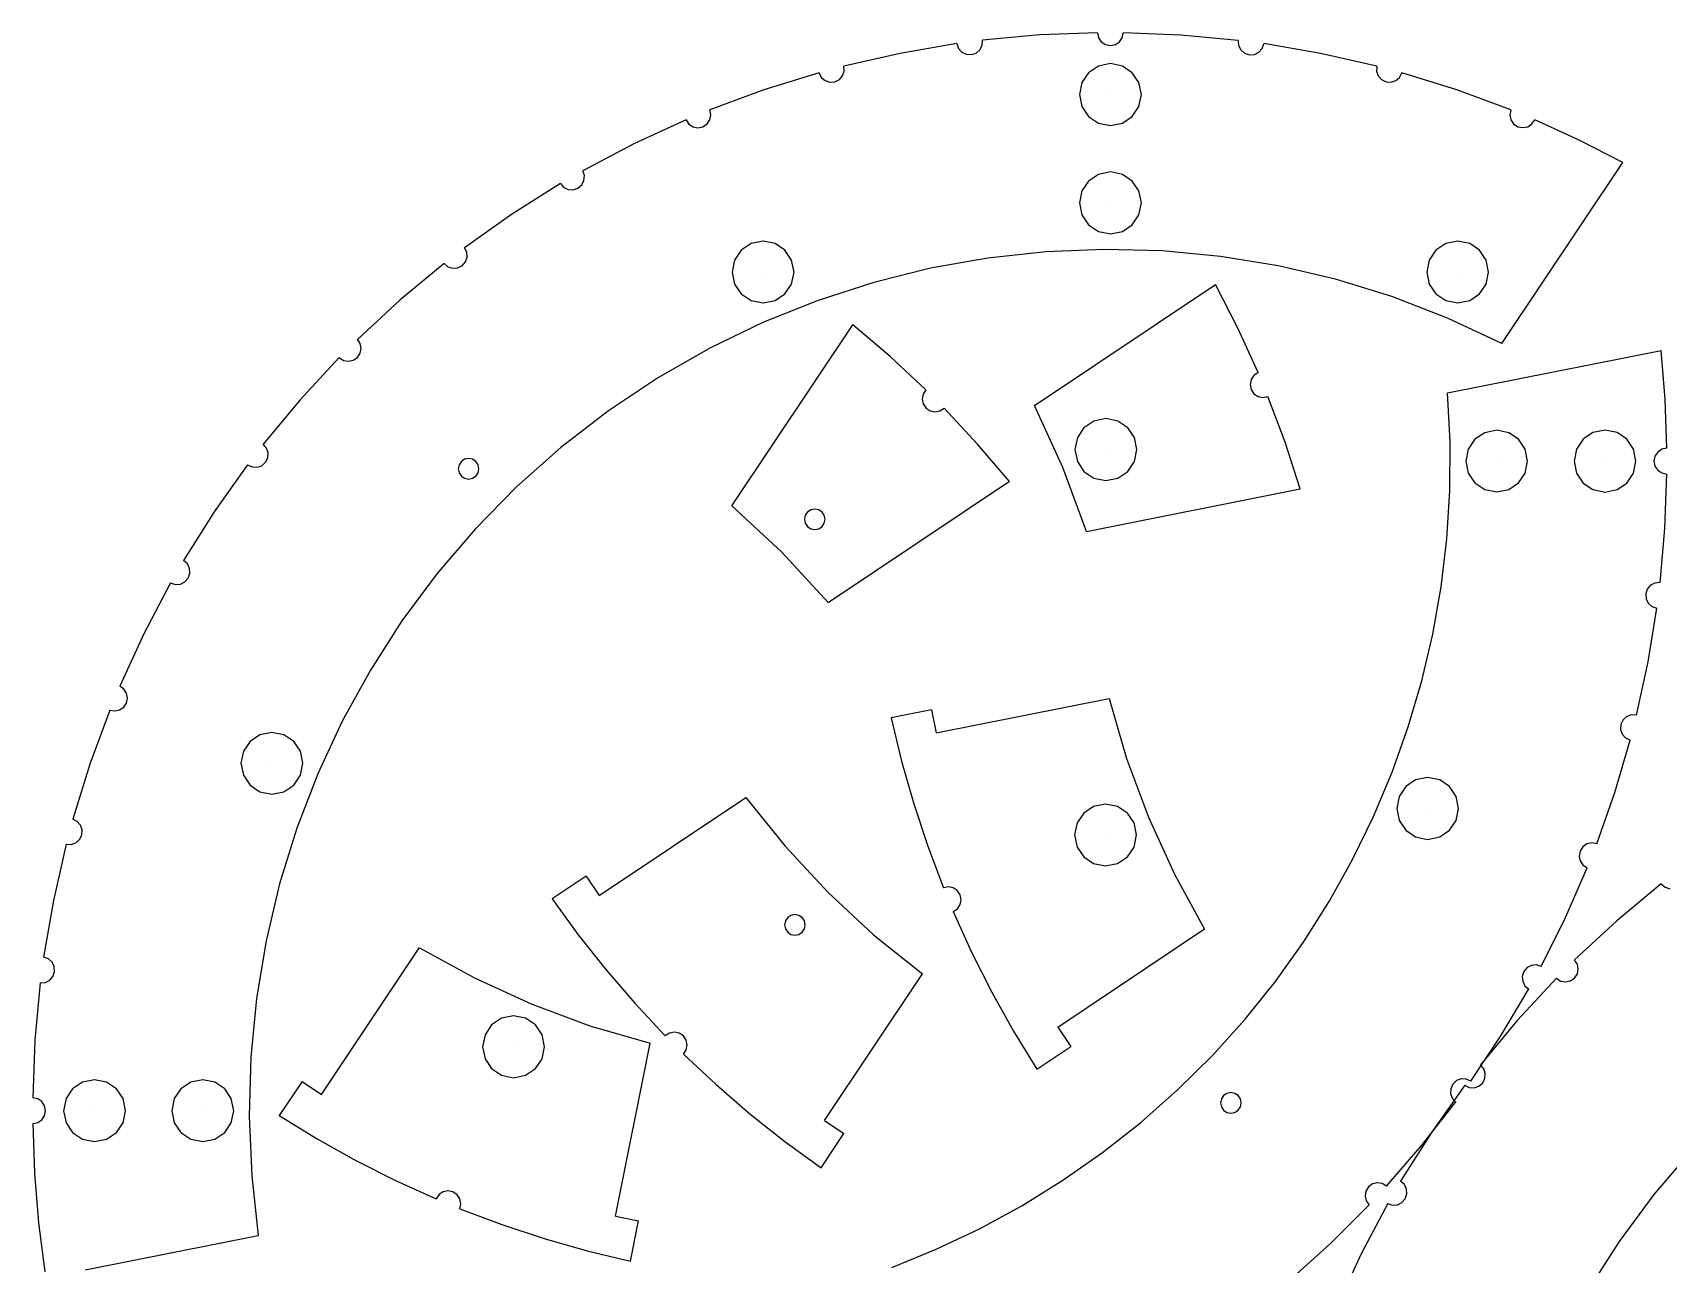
# Model space of a CAD drawing. Extents: x -409 to 102, y 1491 to 1959.
# Drawn here: x -405.5 to -246.9, y 1580.6 to 1700 of the extents above; entities that cross this region are included whole.
import ezdxf

# ---------------------------------------------------------------- set-up
doc = ezdxf.new("R2010")
doc.units = 0

msp = doc.modelspace()

# ---------------------------------------------------------------- linework, layer by layer
at = {"layer": 'Layer 1'}
for p, q in [((-315.897, 1698.89), (-321.405664, 1697.946643)), ((-315.897, 1698.89), (-315.733757, 1698.42393)), ((-313.670341, 1698.298108), (-313.45557, 1698.72391)), ((-313.45557, 1698.72391), (-313.41848, 1699.21636)), ((-307.853641, 1699.733738), (-313.4187, 1699.21923)), ((-302.269, 1699.95), (-307.853641, 1699.733738)), ((-302.269, 1699.95), (-302.169214, 1699.46518)), ((-302.169214, 1699.46518), (-301.900991, 1699.069599)), ((-301.900991, 1699.069599), (-301.504288, 1698.803061)), ((-301.504288, 1698.803061), (-301.01906, 1698.70537)), ((-301.01906, 1698.70537), (-300.533787, 1698.803061)), ((-300.533787, 1698.803061), (-300.13705, 1699.069599)), ((-300.13705, 1699.069599), (-299.868818, 1699.46518)), ((-299.868818, 1699.46518), (-299.76906, 1699.95)), ((-294.185081, 1699.7245), (-299.7697, 1699.94077)), ((-288.62, 1699.21), (-294.185081, 1699.7245)), ((-288.62, 1699.21), (-288.584747, 1698.715924)), ((-288.584747, 1698.715924), (-288.370571, 1698.288304)), ((-286.303341, 1698.415535), (-286.14144, 1698.88364)), ((-280.632306, 1697.946502), (-286.141, 1698.88986)), ((-321.405664, 1697.946643), (-326.856, 1696.71014)), ((-315.733757, 1698.42393), (-315.416099, 1698.068234)), ((-315.416099, 1698.068234), (-314.988609, 1697.856835)), ((-314.988609, 1697.856835), (-314.49587, 1697.82366)), ((-314.49587, 1697.82366), (-314.02853, 1697.983256)), ((-314.02853, 1697.983256), (-313.670341, 1698.298108)), ((-301.01906, 1696.94999), (-302.186796, 1696.714237)), ((-299.851288, 1696.714237), (-301.01906, 1696.94999)), ((-288.370571, 1698.288304), (-288.011947, 1697.971922)), ((-288.011947, 1697.971922), (-287.54335, 1697.81156)), ((-287.54335, 1697.81156), (-287.04918, 1697.845162)), ((-287.04918, 1697.845162), (-286.620882, 1698.057931)), ((-286.620882, 1698.057931), (-286.303341, 1698.415535)), ((-275.182, 1696.71), (-280.632306, 1697.946502)), ((-329.271, 1696.06), (-334.609384, 1694.405722)), ((-329.271, 1696.06), (-329.048702, 1695.618338)), ((-329.048702, 1695.618338), (-328.687251, 1695.306364)), ((-328.687251, 1695.306364), (-328.235428, 1695.152045)), ((-327.74201, 1695.18335), (-327.298992, 1695.402955)), ((-327.298992, 1695.402955), (-326.984856, 1695.762497)), ((-326.984856, 1695.762497), (-326.827848, 1696.213386)), ((-326.827848, 1696.213386), (-326.85621, 1696.70703)), ((-303.140377, 1696.071318), (-303.783298, 1695.117736)), ((-302.186796, 1696.714237), (-303.140377, 1696.071318)), ((-298.897685, 1696.071318), (-299.851288, 1696.714237)), ((-298.254755, 1695.117736), (-298.897685, 1696.071318)), ((-275.182, 1696.71), (-275.210362, 1696.216356)), ((-275.210362, 1696.216356), (-275.053354, 1695.765467)), ((-275.053354, 1695.765467), (-274.739218, 1695.405925)), ((-274.739218, 1695.405925), (-274.2962, 1695.18632)), ((-273.802781, 1695.155015), (-273.350956, 1695.309334)), ((-273.350956, 1695.309334), (-272.989508, 1695.621308)), ((-272.989508, 1695.621308), (-272.76722, 1696.06297)), ((-267.429316, 1694.407402), (-272.7677, 1696.06168)), ((-334.609384, 1694.405722), (-339.8517, 1692.46832)), ((-328.235428, 1695.152045), (-327.74201, 1695.18335)), ((-303.783298, 1695.117736), (-304.01905, 1693.95)), ((-304.01905, 1693.95), (-303.783298, 1692.782264)), ((-301.02, 1693.95), (-301.02, 1693.95)), ((-301.02, 1693.95), (-301.02, 1693.95)), ((-298.019, 1693.95), (-298.254755, 1695.117736)), ((-298.254755, 1692.782264), (-298.019, 1693.95)), ((-298.019, 1693.95), (-298.019, 1693.95)), ((-274.2962, 1695.18632), (-273.802781, 1695.155015)), ((-262.187, 1692.47), (-267.429316, 1694.407402)), ((-339.758061, 1691.980618), (-339.85136, 1692.46665)), ((-303.783298, 1692.782264), (-303.140378, 1691.828683)), ((-298.897685, 1691.828683), (-298.254755, 1692.782264)), ((-262.187, 1692.47), (-262.280302, 1691.983968)), ((-342.161, 1691.51), (-347.237804, 1689.173027)), ((-342.161, 1691.51), (-341.883265, 1691.100356)), ((-341.883265, 1691.100356), (-341.484086, 1690.837615)), ((-341.484086, 1690.837615), (-341.015602, 1690.743234)), ((-341.015602, 1690.743234), (-340.52995, 1690.83867)), ((-340.52995, 1690.83867), (-340.119052, 1691.114574)), ((-340.119052, 1691.114574), (-339.854524, 1691.512575)), ((-339.854524, 1691.512575), (-339.758061, 1691.980618)), ((-303.140378, 1691.828683), (-302.186796, 1691.185763)), ((-302.186796, 1691.185763), (-301.01906, 1690.95001)), ((-301.01906, 1690.95001), (-299.851288, 1691.185763)), ((-299.851288, 1691.185763), (-298.897685, 1691.828683)), ((-262.280302, 1691.983968), (-262.183836, 1691.515925)), ((-262.183836, 1691.515925), (-261.919305, 1691.117924)), ((-261.919305, 1691.117924), (-261.50841, 1690.84202)), ((-261.50841, 1690.84202), (-261.022787, 1690.746578)), ((-261.022787, 1690.746578), (-260.554301, 1690.84095)), ((-260.554301, 1690.84095), (-260.15511, 1691.103689)), ((-260.15511, 1691.103689), (-259.87737, 1691.51335)), ((-255.55237, 1689.544159), (-259.87667, 1691.51379)), ((-347.237804, 1689.173027), (-352.1823, 1686.56802)), ((-251.322, 1687.38), (-255.55237, 1689.544159)), ((-263.052, 1669.82), (-251.323, 1687.3778)), ((-352.026743, 1686.100162), (-352.18297, 1686.57)), ((-352.061129, 1685.62332), (-352.026743, 1686.100162)), ((-302.186796, 1686.214271), (-303.140377, 1685.571338)), ((-301.01906, 1686.45003), (-302.186796, 1686.214271)), ((-299.851288, 1686.214271), (-301.01906, 1686.45003)), ((-298.897685, 1685.571338), (-299.851288, 1686.214271)), ((-354.348, 1685.32), (-359.076347, 1682.340396)), ((-354.348, 1685.32), (-354.019248, 1684.949787)), ((-354.019248, 1684.949787), (-353.58911, 1684.741145)), ((-353.58911, 1684.741145), (-353.112134, 1684.708588)), ((-353.112134, 1684.708588), (-352.64287, 1684.86663)), ((-352.64287, 1684.86663), (-352.27141, 1685.193976)), ((-352.27141, 1685.193976), (-352.061129, 1685.62332)), ((-303.783298, 1684.617742), (-304.01905, 1683.45)), ((-303.140377, 1685.571338), (-303.783298, 1684.617742)), ((-298.254755, 1684.617743), (-298.897685, 1685.571338)), ((-298.019, 1683.45), (-298.254755, 1684.617743)), ((-304.01905, 1683.45), (-303.783298, 1682.282281)), ((-301.02, 1683.45), (-301.02, 1683.45)), ((-301.02, 1683.45), (-301.02, 1683.45)), ((-298.254755, 1682.282281), (-298.019, 1683.45)), ((-298.019, 1683.45), (-298.019, 1683.45)), ((-359.076347, 1682.340396), (-363.63857, 1679.11225)), ((-303.783298, 1682.282281), (-303.140378, 1681.328698)), ((-303.140378, 1681.328698), (-302.186796, 1680.685768)), ((-299.851288, 1680.685768), (-298.897685, 1681.328698)), ((-298.897685, 1681.328698), (-298.254755, 1682.282281)), ((-335.859893, 1679.503982), (-336.812199, 1678.863936)), ((-334.69493, 1679.73858), (-335.859893, 1679.503982)), ((-333.529924, 1679.503961), (-334.69493, 1679.73858)), ((-332.577561, 1678.86391), (-333.529924, 1679.503961)), ((-302.186796, 1680.685768), (-301.01906, 1680.45001)), ((-301.01906, 1680.45001), (-299.851288, 1680.685768)), ((-268.507971, 1679.503982), (-269.460283, 1678.863936)), ((-267.343, 1679.73858), (-268.507971, 1679.503982)), ((-266.177987, 1679.503961), (-267.343, 1679.73858)), ((-265.2256, 1678.86391), (-266.177987, 1679.503961)), ((-363.423868, 1678.666717), (-363.63867, 1679.11185)), ((-363.549238, 1677.737973), (-363.396563, 1678.190204)), ((-363.396563, 1678.190204), (-363.423868, 1678.666717)), ((-337.45587, 1677.914068), (-337.69493, 1676.75)), ((-336.812199, 1678.863936), (-337.45587, 1677.914068)), ((-331.9339, 1677.914049), (-332.577561, 1678.86391)), ((-331.695, 1676.75), (-331.9339, 1677.914049)), ((-312.888801, 1678.102663), (-318.449824, 1677.111709)), ((-307.27925, 1678.715371), (-312.888801, 1678.102663)), ((-301.641147, 1678.948333), (-307.27925, 1678.715371)), ((-295.99447, 1678.800047), (-301.641147, 1678.948333)), ((-290.359193, 1678.269011), (-295.99447, 1678.800047)), ((-284.755294, 1677.353721), (-290.359193, 1678.269011)), ((-270.103936, 1677.914068), (-270.34293, 1676.75)), ((-269.460283, 1678.863936), (-270.103936, 1677.914068)), ((-264.581913, 1677.914049), (-265.2256, 1678.86391)), ((-264.343, 1676.75), (-264.581913, 1677.914049)), ((-365.622, 1677.59), (-369.920957, 1674.01869)), ((-365.622, 1677.59), (-365.247623, 1677.267278)), ((-365.247623, 1677.267278), (-364.794427, 1677.117552)), ((-364.794427, 1677.117552), (-364.318114, 1677.147973)), ((-364.318114, 1677.147973), (-363.87438, 1677.36569)), ((-363.87438, 1677.36569), (-363.549238, 1677.737973)), ((-337.69493, 1676.75), (-337.456018, 1675.585922)), ((-334.696, 1676.75), (-334.696, 1676.75)), ((-334.696, 1676.75), (-334.696, 1676.75)), ((-331.933997, 1675.585905), (-331.695, 1676.75)), ((-331.695, 1676.75), (-331.695, 1676.75)), ((-318.449824, 1677.111709), (-323.942343, 1675.744014)), ((-279.202749, 1676.052678), (-284.755294, 1677.353721)), ((-270.34293, 1676.75), (-270.104028, 1675.585922)), ((-267.344, 1676.75), (-267.344, 1676.75)), ((-267.344, 1676.75), (-267.344, 1676.75)), ((-264.58206, 1675.585905), (-264.343, 1676.75)), ((-264.343, 1676.75), (-264.343, 1676.75)), ((-337.456018, 1675.585922), (-336.81233, 1674.636048)), ((-332.577648, 1674.636025), (-331.933997, 1675.585905)), ((-323.942343, 1675.744014), (-329.346381, 1674.001078)), ((-308.393, 1663.82), (-290.8353, 1675.5516)), ((-288.671645, 1671.324283), (-290.83584, 1675.55459)), ((-273.721534, 1674.364378), (-279.202749, 1676.052678)), ((-270.104028, 1675.585922), (-269.460365, 1674.636048)), ((-265.225731, 1674.636025), (-264.58206, 1675.585905)), ((-369.920957, 1674.01869), (-374.0228, 1670.22271)), ((-336.81233, 1674.636048), (-335.859942, 1673.995994)), ((-335.859942, 1673.995994), (-334.69493, 1673.76138)), ((-334.69493, 1673.76138), (-333.529957, 1673.995977)), ((-329.346381, 1674.001078), (-334.641962, 1671.884404)), ((-333.529957, 1673.995977), (-332.577648, 1674.636025)), ((-268.331625, 1672.287319), (-273.721534, 1674.364378)), ((-269.460365, 1674.636048), (-268.508002, 1673.995994)), ((-268.508002, 1673.995994), (-267.343, 1673.76138)), ((-267.343, 1673.76138), (-266.178037, 1673.995977)), ((-266.178037, 1673.995977), (-265.225731, 1674.636025)), ((-334.641962, 1671.884404), (-339.80911, 1669.395493)), ((-337.728, 1654.09), (-325.9964, 1671.6477)), ((-322.378564, 1668.5614), (-325.99682, 1671.64149)), ((-263.053, 1669.82), (-268.331625, 1672.287319)), ((-373.751664, 1669.814155), (-374.02259, 1670.22745)), ((-286.702, 1667), (-288.671645, 1671.324283)), ((-375.79, 1668.46), (-379.586003, 1664.358135)), ((-375.79, 1668.46), (-375.376732, 1668.18925)), ((-374.43994, 1668.192486), (-374.02859, 1668.466)), ((-374.02859, 1668.466), (-373.754909, 1668.877338)), ((-373.754909, 1668.877338), (-373.662519, 1669.34542)), ((-373.662519, 1669.34542), (-373.751664, 1669.814155)), ((-339.80911, 1669.395493), (-344.827848, 1666.535848)), ((-318.904, 1665.32), (-322.378564, 1668.5614)), ((-268.325, 1665.04), (-247.6161, 1669.15953)), ((-247.234893, 1664.419003), (-247.61541, 1669.15533)), ((-375.376732, 1668.18925), (-374.908016, 1668.100158)), ((-374.908016, 1668.100158), (-374.43994, 1668.192486)), ((-286.702, 1667), (-287.11232, 1666.722467)), ((-344.827848, 1666.535848), (-349.6782, 1663.30697)), ((-318.904, 1665.32), (-319.174737, 1664.906727)), ((-287.375584, 1666.323177), (-287.470253, 1665.854382)), ((-287.470253, 1665.854382), (-287.37479, 1665.36833)), ((-287.11232, 1666.722467), (-287.375584, 1666.323177)), ((-287.37479, 1665.36833), (-287.098576, 1664.957131)), ((-379.586003, 1664.358135), (-383.15729, 1660.0592)), ((-319.174737, 1664.906727), (-319.263831, 1664.438001)), ((-319.263831, 1664.438001), (-319.17151, 1663.969923)), ((-319.17151, 1663.969923), (-318.898, 1663.55859)), ((-305.618324, 1657.812816), (-308.39265, 1663.8247)), ((-287.098576, 1664.957131), (-286.700139, 1664.69259)), ((-286.700139, 1664.69259), (-286.231665, 1664.596417)), ((-286.231665, 1664.596417), (-285.74534, 1664.69032)), ((-284.08, 1660.24155), (-285.74503, 1664.69203)), ((-268.08346, 1660.300997), (-268.3252, 1665.0444)), ((-247.07, 1659.67), (-247.234893, 1664.419003)), ((-349.6782, 1663.30697), (-354.292444, 1659.748865)), ((-318.898, 1663.55859), (-318.486687, 1663.284884)), ((-318.486687, 1663.284884), (-318.018631, 1663.192496)), ((-318.018631, 1663.192496), (-317.549925, 1663.281656)), ((-317.549925, 1663.281656), (-317.13666, 1663.55259)), ((-313.895132, 1660.078274), (-317.13653, 1663.55281)), ((-302.628784, 1662.304233), (-303.582351, 1661.661306)), ((-301.46106, 1662.53999), (-302.628784, 1662.304233)), ((-300.293288, 1662.304233), (-301.46106, 1662.53999)), ((-299.339685, 1661.661306), (-300.293288, 1662.304233)), ((-304.225271, 1660.707724), (-304.46105, 1659.54)), ((-303.582351, 1661.661306), (-304.225271, 1660.707724)), ((-298.696755, 1660.707724), (-299.339685, 1661.661306)), ((-298.461, 1659.54), (-298.696755, 1660.707724)), ((-265.680199, 1660.533955), (-266.32387, 1659.584077)), ((-264.727893, 1661.174008), (-265.680199, 1660.533955)), ((-263.56293, 1661.40861), (-264.727893, 1661.174008)), ((-262.397928, 1661.173992), (-263.56293, 1661.40861)), ((-261.445565, 1660.533932), (-262.397928, 1661.173992)), ((-260.801902, 1659.58406), (-261.445565, 1660.533932)), ((-255.184312, 1660.541311), (-255.827236, 1659.587725)), ((-254.230728, 1661.184242), (-255.184312, 1660.541311)), ((-253.06299, 1661.42), (-254.230728, 1661.184242)), ((-251.895258, 1661.184242), (-253.06299, 1661.42)), ((-250.941676, 1660.541311), (-251.895258, 1661.184242)), ((-250.298754, 1659.587725), (-250.941676, 1660.541311)), ((-382.832657, 1659.67908), (-383.15709, 1660.05334)), ((-382.681758, 1659.225279), (-382.832657, 1659.67908)), ((-382.711672, 1658.747979), (-382.681758, 1659.225279)), ((-354.292444, 1659.748865), (-358.610993, 1655.912818)), ((-310.815, 1656.46), (-313.895132, 1660.078274)), ((-304.46105, 1659.54), (-304.225296, 1658.372259)), ((-301.461, 1659.54), (-301.461, 1659.54)), ((-301.461, 1659.54), (-301.461, 1659.54)), ((-298.696755, 1658.372259), (-298.461, 1659.54)), ((-298.461, 1659.54), (-298.461, 1659.54)), ((-282.619, 1655.72), (-284.08, 1660.24155)), ((-268.110752, 1655.578744), (-268.08346, 1660.300997)), ((-266.32387, 1659.584077), (-266.56293, 1658.42)), ((-260.563, 1658.42), (-260.801902, 1659.58406)), ((-255.827236, 1659.587725), (-256.06299, 1658.42)), ((-250.063, 1658.42), (-250.298754, 1659.587725)), ((-248.21694, 1658.90525), (-248.31462, 1658.42)), ((-247.950423, 1659.301973), (-248.21694, 1658.90525)), ((-247.554848, 1659.570208), (-247.950423, 1659.301973)), ((-247.07, 1659.67), (-247.554848, 1659.570208)), ((-384.679, 1658.07), (-387.907162, 1653.507744)), ((-384.679, 1658.07), (-384.233551, 1657.853476)), ((-384.233551, 1657.853476), (-383.756156, 1657.825147)), ((-383.756156, 1657.825147), (-383.302854, 1657.97755)), ((-383.302854, 1657.97755), (-382.92968, 1658.30322)), ((-382.92968, 1658.30322), (-382.711672, 1658.747979)), ((-364.165409, 1658.06926), (-364.24399, 1657.68)), ((-364.24399, 1657.68), (-364.165409, 1657.290758)), ((-363.951106, 1658.387131), (-364.165409, 1658.06926)), ((-364.165409, 1657.290758), (-363.951106, 1656.9729)), ((-363.633246, 1658.601444), (-363.951106, 1658.387131)), ((-363.24399, 1658.68003), (-363.633246, 1658.601444)), ((-363.244, 1657.68), (-363.244, 1657.68)), ((-363.244, 1657.68), (-363.244, 1657.68)), ((-362.85477, 1658.601444), (-363.24399, 1658.68003)), ((-362.536909, 1658.387131), (-362.85477, 1658.601444)), ((-362.322591, 1658.06926), (-362.536909, 1658.387131)), ((-362.536909, 1656.9729), (-362.322591, 1657.290758)), ((-362.244, 1657.68), (-362.322591, 1658.06926)), ((-362.322591, 1657.290758), (-362.244, 1657.68)), ((-362.244, 1657.68), (-362.244, 1657.68)), ((-303.329, 1651.6), (-305.618324, 1657.812816)), ((-304.225296, 1658.372259), (-303.582374, 1657.418668)), ((-303.582374, 1657.418668), (-302.628792, 1656.775737)), ((-300.293288, 1656.775737), (-299.339685, 1657.418668)), ((-299.339685, 1657.418668), (-298.696755, 1658.372259)), ((-266.56293, 1658.42), (-266.324017, 1657.25594)), ((-266.324017, 1657.25594), (-265.68033, 1656.306068)), ((-263.562, 1658.42), (-263.562, 1658.42)), ((-263.562, 1658.42), (-263.562, 1658.42)), ((-261.445647, 1656.306045), (-260.801994, 1657.255923)), ((-260.801994, 1657.255923), (-260.563, 1658.42)), ((-260.563, 1658.42), (-260.563, 1658.42)), ((-256.06299, 1658.42), (-255.827236, 1657.252281)), ((-255.827236, 1657.252281), (-255.184313, 1656.298697)), ((-253.064, 1658.42), (-253.064, 1658.42)), ((-253.064, 1658.42), (-253.064, 1658.42)), ((-250.941676, 1656.298697), (-250.298754, 1657.252281)), ((-250.298754, 1657.252281), (-250.063, 1658.42)), ((-250.063, 1658.42), (-250.063, 1658.42)), ((-248.31462, 1658.42), (-248.216941, 1657.934744)), ((-248.216941, 1657.934744), (-247.95043, 1657.53802)), ((-247.95043, 1657.53802), (-247.554874, 1657.269786)), ((-247.554874, 1657.269786), (-247.07006, 1657.17)), ((-363.951106, 1656.9729), (-363.633246, 1656.758594)), ((-363.633246, 1656.758594), (-363.24399, 1656.68001)), ((-363.24399, 1656.68001), (-362.85477, 1656.758594)), ((-362.85477, 1656.758594), (-362.536909, 1656.9729)), ((-358.610993, 1655.912818), (-362.626015, 1651.817267)), ((-328.372, 1644.73), (-310.8143, 1656.4616)), ((-303.329, 1651.6), (-282.6201, 1655.71953)), ((-302.628792, 1656.775737), (-301.46106, 1656.53998)), ((-301.46106, 1656.53998), (-300.293288, 1656.775737)), ((-265.68033, 1656.306068), (-264.727943, 1655.666008)), ((-264.727943, 1655.666008), (-263.56293, 1655.43139)), ((-263.56293, 1655.43139), (-262.397959, 1655.665992)), ((-262.397959, 1655.665992), (-261.445647, 1656.306045)), ((-255.184313, 1656.298697), (-254.230728, 1655.655768)), ((-254.230728, 1655.655768), (-253.06299, 1655.42001)), ((-253.06299, 1655.42001), (-251.895258, 1655.655768)), ((-251.895258, 1655.655768), (-250.941676, 1656.298697)), ((-247.266544, 1651.897766), (-247.07018, 1657.1721)), ((-332.86456, 1649.593779), (-337.72837, 1654.08633)), ((-268.403078, 1650.887957), (-268.110752, 1655.578744)), ((-387.907162, 1653.507744), (-390.88676, 1648.77943)), ((-330.602784, 1653.168538), (-330.682, 1652.78)), ((-330.682, 1652.78), (-330.602877, 1652.391465)), ((-330.38834, 1653.485688), (-330.602784, 1653.168538)), ((-330.070726, 1653.699446), (-330.38834, 1653.485688)), ((-329.682, 1653.77781), (-330.070726, 1653.699446)), ((-329.293273, 1653.699446), (-329.682, 1653.77781)), ((-329.682, 1652.78), (-329.682, 1652.78)), ((-329.682, 1652.78), (-329.682, 1652.78)), ((-328.975604, 1653.485688), (-329.293273, 1653.699446)), ((-328.761133, 1653.168538), (-328.975604, 1653.485688)), ((-328.761247, 1652.391465), (-328.682, 1652.78)), ((-328.682, 1652.78), (-328.761133, 1653.168538)), ((-328.682, 1652.78), (-328.682, 1652.78)), ((-362.626015, 1651.817267), (-366.32968, 1647.480651)), ((-330.602877, 1652.391465), (-330.388423, 1652.074323)), ((-330.388423, 1652.074323), (-330.070757, 1651.860571)), ((-330.070757, 1651.860571), (-329.682, 1651.78221)), ((-329.682, 1651.78221), (-329.293288, 1651.860571)), ((-329.293288, 1651.860571), (-328.97569, 1652.074323)), ((-328.97569, 1652.074323), (-328.761247, 1652.391465)), ((-268.956442, 1646.238955), (-268.403078, 1650.887957)), ((-247.729, 1646.64), (-247.266544, 1651.897766)), ((-328.372, 1644.73), (-332.86456, 1649.593779)), ((-390.519004, 1648.455792), (-390.88706, 1648.78499)), ((-390.311968, 1648.026199), (-390.519004, 1648.455792)), ((-390.280232, 1647.550366), (-390.311968, 1648.026199)), ((-392.137, 1646.62), (-394.742003, 1641.675416)), ((-392.137, 1646.62), (-391.667858, 1646.465846)), ((-391.667858, 1646.465846), (-391.192301, 1646.501342)), ((-391.192301, 1646.501342), (-390.764364, 1646.71178)), ((-390.764364, 1646.71178), (-390.43808, 1647.08245)), ((-390.43808, 1647.08245), (-390.280232, 1647.550366)), ((-366.32968, 1647.480651), (-369.714155, 1642.92141)), ((-269.766847, 1641.642056), (-268.956442, 1646.238955)), ((-248.645843, 1646.382748), (-248.958614, 1646.022665)), ((-248.221265, 1646.600042), (-248.645843, 1646.382748)), ((-247.729, 1646.64), (-248.221265, 1646.600042)), ((-248.958614, 1646.022665), (-249.11546, 1645.55434)), ((-249.11546, 1645.55434), (-249.079322, 1645.061788)), ((-249.079322, 1645.061788), (-248.865318, 1644.63555)), ((-248.865318, 1644.63555), (-248.507662, 1644.320013)), ((-248.892888, 1638.949118), (-248.04075, 1644.1579)), ((-248.507662, 1644.320013), (-248.04057, 1644.15956)), ((-394.742003, 1641.675416), (-397.079, 1636.5986)), ((-369.714155, 1642.92141), (-372.771611, 1638.157982)), ((-270.830296, 1637.107579), (-269.766847, 1641.642056)), ((-250.007, 1633.79), (-248.892888, 1638.949118)), ((-372.771611, 1638.157982), (-375.494216, 1633.208805)), ((-272.142791, 1632.645842), (-270.830296, 1637.107579)), ((-396.670313, 1636.321644), (-397.07927, 1636.59963)), ((-396.408138, 1635.922576), (-396.670313, 1636.321644)), ((-396.40953, 1634.96926), (-396.314093, 1635.454443)), ((-396.314093, 1635.454443), (-396.408138, 1635.922576)), ((-317.926, 1632.08), (-301.1462, 1635.41902)), ((-301.146, 1635.42), (-299.446029, 1629.588386)), ((-398.036, 1634.29), (-399.973359, 1629.047703)), ((-398.036, 1634.29), (-397.55025, 1634.197381)), ((-397.55025, 1634.197381), (-397.082669, 1634.29417)), ((-397.082669, 1634.29417), (-396.685135, 1634.558689)), ((-396.685135, 1634.558689), (-396.40953, 1634.96926)), ((-318.368, 1634.3), (-322.27328, 1633.52214)), ((-322.272, 1633.53), (-321.263922, 1629.337439)), ((-318.368, 1634.3), (-317.92617, 1632.0775)), ((-250.949898, 1633.650005), (-251.305647, 1633.331616)), ((-250.500935, 1633.812409), (-250.949898, 1633.650005)), ((-250.007, 1633.79), (-250.500935, 1633.812409)), ((-383.484912, 1631.884014), (-384.43723, 1631.24397)), ((-382.31994, 1632.11861), (-383.484912, 1631.884014)), ((-381.154937, 1631.883997), (-382.31994, 1632.11861)), ((-380.20257, 1631.243948), (-381.154937, 1631.883997)), ((-375.494216, 1633.208805), (-377.874137, 1628.09232)), ((-273.700337, 1628.267162), (-272.142791, 1632.645842)), ((-251.51994, 1632.88607), (-251.545373, 1632.392328)), ((-251.545373, 1632.392328), (-251.385721, 1631.942401)), ((-251.305647, 1633.331616), (-251.51994, 1632.88607)), ((-251.385721, 1631.942401), (-251.069517, 1631.584719)), ((-385.080901, 1630.294093), (-385.31993, 1629.13)), ((-384.43723, 1631.24397), (-385.080901, 1630.294093)), ((-379.558903, 1630.294077), (-380.20257, 1631.243948)), ((-379.32, 1629.13), (-379.558903, 1630.294077)), ((-252.119641, 1626.310061), (-250.62497, 1631.372)), ((-251.069517, 1631.584719), (-250.62529, 1631.36771)), ((-399.973359, 1629.047703), (-401.6276, 1623.7093)), ((-385.31993, 1629.13), (-385.081019, 1627.965947)), ((-382.321, 1629.13), (-382.321, 1629.13)), ((-382.321, 1629.13), (-382.321, 1629.13)), ((-379.559025, 1627.96593), (-379.32, 1629.13)), ((-379.32, 1629.13), (-379.32, 1629.13)), ((-321.263922, 1629.337439), (-320.084268, 1625.19181)), ((-299.446029, 1629.588386), (-297.329657, 1623.903196)), ((-385.081019, 1627.965947), (-384.437335, 1627.016088)), ((-380.202679, 1627.016065), (-379.559025, 1627.96593)), ((-377.874137, 1628.09232), (-379.903546, 1622.826964)), ((-275.498937, 1623.981859), (-273.700337, 1628.267162)), ((-271.428753, 1627.514263), (-272.382338, 1626.871332)), ((-270.26099, 1627.75002), (-271.428753, 1627.514263)), ((-269.093254, 1627.514263), (-270.26099, 1627.75002)), ((-268.139673, 1626.871332), (-269.093254, 1627.514263)), ((-384.437335, 1627.016088), (-383.484951, 1626.376042)), ((-383.484951, 1626.376042), (-382.31994, 1626.14143)), ((-382.31994, 1626.14143), (-381.154978, 1626.376025)), ((-381.154978, 1626.376025), (-380.202679, 1627.016065)), ((-350.579, 1616.32), (-336.355, 1625.82383)), ((-336.355, 1625.82), (-332.552771, 1621.082867)), ((-273.025261, 1625.917741), (-273.26104, 1624.75)), ((-272.382338, 1626.871332), (-273.025261, 1625.917741)), ((-267.496753, 1625.917741), (-268.139673, 1626.871332)), ((-267.261, 1624.75), (-267.496753, 1625.917741)), ((-253.868, 1621.33), (-252.119641, 1626.310061)), ((-320.084268, 1625.19181), (-318.73466, 1621.098351)), ((-303.608336, 1624.301311), (-304.251261, 1623.347725)), ((-302.65474, 1624.944242), (-303.608336, 1624.301311)), ((-301.487, 1625.18), (-302.65474, 1624.944242)), ((-300.319262, 1624.944242), (-301.487, 1625.18)), ((-299.365678, 1624.301311), (-300.319262, 1624.944242)), ((-298.722754, 1623.347725), (-299.365678, 1624.301311)), ((-277.534594, 1619.800251), (-275.498937, 1623.981859)), ((-273.26104, 1624.75), (-273.025278, 1623.582276)), ((-270.262, 1624.75), (-270.262, 1624.75)), ((-270.262, 1624.75), (-270.262, 1624.75)), ((-267.496753, 1623.582276), (-267.261, 1624.75)), ((-267.261, 1624.75), (-267.261, 1624.75)), ((-401.185939, 1623.482626), (-401.6279, 1623.70475)), ((-400.873719, 1623.121174), (-401.185939, 1623.482626)), ((-400.719245, 1622.669217), (-400.873719, 1623.121174)), ((-400.75052, 1622.17558), (-400.719245, 1622.669217)), ((-379.903546, 1622.826964), (-381.574609, 1617.431177)), ((-304.251261, 1623.347725), (-304.48699, 1622.18)), ((-298.487, 1622.18), (-298.722754, 1623.347725)), ((-297.329657, 1623.903196), (-294.806108, 1618.386683)), ((-273.025278, 1623.582276), (-272.382338, 1622.628694)), ((-272.382338, 1622.628694), (-271.428736, 1621.985767)), ((-269.093254, 1621.985767), (-268.139673, 1622.628694)), ((-268.139673, 1622.628694), (-267.496753, 1623.582276)), ((-402.275, 1621.29), (-403.511467, 1615.839667)), ((-402.275, 1621.29), (-401.781168, 1621.261375)), ((-401.781168, 1621.261375), (-401.330041, 1621.418274)), ((-401.330041, 1621.418274), (-400.970274, 1621.73243)), ((-400.970274, 1621.73243), (-400.75052, 1622.17558)), ((-332.552771, 1621.082867), (-328.421869, 1616.640342)), ((-318.73466, 1621.098351), (-317.21672, 1617.0623)), ((-304.48699, 1622.18), (-304.251245, 1621.012263)), ((-304.251245, 1621.012263), (-303.608336, 1620.058671)), ((-301.487, 1622.18), (-301.487, 1622.18)), ((-301.487, 1622.18), (-301.487, 1622.18)), ((-299.365678, 1620.058671), (-298.722754, 1621.012263)), ((-298.722754, 1621.012263), (-298.487, 1622.18)), ((-298.487, 1622.18), (-298.487, 1622.18)), ((-271.428736, 1621.985767), (-270.26099, 1621.75001)), ((-270.26099, 1621.75001), (-269.093254, 1621.985767)), ((-255.214565, 1621.037705), (-255.48293, 1620.62211)), ((-254.821584, 1621.309287), (-255.214565, 1621.037705)), ((-254.355544, 1621.414253), (-254.821584, 1621.309287)), ((-253.868, 1621.33), (-254.355544, 1621.414253)), ((-303.608336, 1620.058671), (-302.654757, 1619.415739)), ((-302.654757, 1619.415739), (-301.487, 1619.17998)), ((-301.487, 1619.17998), (-300.319262, 1619.415739)), ((-300.319262, 1619.415739), (-299.365678, 1620.058671)), ((-279.80331, 1615.732654), (-277.534594, 1619.800251)), ((-255.48293, 1620.62211), (-255.56969, 1620.135068)), ((-255.56969, 1620.135068), (-255.467117, 1619.668515)), ((-255.467117, 1619.668515), (-255.197554, 1619.274135)), ((-255.197554, 1619.274135), (-254.78334, 1619.00361)), ((-351.838, 1618.2), (-355.14798, 1615.9881)), ((-351.838, 1618.2), (-350.5786, 1616.31616)), ((-294.806108, 1618.386683), (-291.8846, 1613.0611)), ((-256.897676, 1614.163326), (-254.78377, 1618.99958)), ((-381.574609, 1617.431177), (-382.879497, 1611.923397)), ((-355.149, 1615.99), (-352.613229, 1612.502386)), ((-328.421869, 1616.640342), (-323.979332, 1612.509447)), ((-316.730994, 1617.152698), (-317.21693, 1617.06003)), ((-316.263241, 1617.055855), (-316.730994, 1617.152698)), ((-315.865593, 1616.791192), (-316.263241, 1617.055855)), ((-315.58997, 1616.3804), (-315.865593, 1616.791192)), ((-315.494741, 1615.89501), (-315.58997, 1616.3804)), ((-247.611, 1617.43), (-251.909879, 1613.85869)), ((-247.611, 1617.43), (-247.236616, 1617.107284)), ((-247.236616, 1617.107284), (-246.783412, 1616.957561)), ((-403.511467, 1615.839667), (-404.45479, 1610.331)), ((-331.604, 1614.46), (-331.99323, 1614.381414)), ((-331.214744, 1614.381414), (-331.604, 1614.46)), ((-316.261, 1614.75), (-315.851649, 1615.027766)), ((-316.261, 1614.75), (-314.475065, 1610.804153)), ((-315.851649, 1615.027766), (-315.589099, 1615.426784)), ((-315.589099, 1615.426784), (-315.494741, 1615.89501)), ((-282.301089, 1611.789389), (-279.80331, 1615.732654)), ((-332.52541, 1613.849243), (-332.604, 1613.46)), ((-332.604, 1613.46), (-332.52541, 1613.07074)), ((-332.311094, 1614.167105), (-332.52541, 1613.849243)), ((-332.52541, 1613.07074), (-332.311094, 1612.752869)), ((-331.99323, 1614.381414), (-332.311094, 1614.167105)), ((-331.603, 1613.46), (-331.603, 1613.46)), ((-331.603, 1613.46), (-331.603, 1613.46)), ((-330.896884, 1614.167105), (-331.214744, 1614.381414)), ((-330.682581, 1613.849243), (-330.896884, 1614.167105)), ((-330.896884, 1612.752869), (-330.682581, 1613.07074)), ((-330.604, 1613.46), (-330.682581, 1613.849243)), ((-330.682581, 1613.07074), (-330.604, 1613.46)), ((-330.604, 1613.46), (-330.604, 1613.46)), ((-306.11, 1603.56), (-291.886, 1613.06382)), ((-259.253, 1609.44), (-256.897676, 1614.163326)), ((-251.909879, 1613.85869), (-256.0118, 1610.06271)), ((-382.879497, 1611.923397), (-383.810377, 1606.322064)), ((-377.517, 1597.03), (-368.01055, 1611.254)), ((-368.011, 1611.25), (-362.685343, 1608.328513)), ((-352.613229, 1612.502386), (-349.936882, 1609.123754)), ((-332.311094, 1612.752869), (-331.99323, 1612.538556)), ((-331.99323, 1612.538556), (-331.604, 1612.45997)), ((-331.604, 1612.45997), (-331.214744, 1612.538556)), ((-331.214744, 1612.538556), (-330.896884, 1612.752869)), ((-323.979332, 1612.509447), (-319.2422, 1608.7072)), ((-285.023935, 1607.980773), (-282.301089, 1611.789389)), ((-403.987962, 1610.165741), (-404.4547, 1610.32854)), ((-403.631625, 1609.848115), (-403.987962, 1610.165741)), ((-403.419753, 1609.420344), (-403.631625, 1609.848115)), ((-314.475065, 1610.804153), (-312.528051, 1606.937347)), ((-255.741711, 1609.644138), (-256.01264, 1610.05741)), ((-255.652554, 1609.175415), (-255.741711, 1609.644138)), ((-404.288044, 1607.886454), (-403.861645, 1608.10102)), ((-403.861645, 1608.10102), (-403.546276, 1608.459353)), ((-403.546276, 1608.459353), (-403.38641, 1608.92711)), ((-403.38641, 1608.92711), (-403.419753, 1609.420344)), ((-362.685343, 1608.328513), (-357.16881, 1605.804978)), ((-349.936882, 1609.123754), (-347.123469, 1605.85837)), ((-328.748, 1594.49), (-319.24155, 1608.714)), ((-257.78, 1608.29), (-261.576002, 1604.188135)), ((-260.94264, 1608.93841), (-261.089375, 1608.466256)), ((-261.089375, 1608.466256), (-261.045923, 1607.990783)), ((-260.624766, 1609.317156), (-260.94264, 1608.93841)), ((-260.201275, 1609.53767), (-260.624766, 1609.317156)), ((-259.726057, 1609.583952), (-260.201275, 1609.53767)), ((-259.253, 1609.44), (-259.726057, 1609.583952)), ((-257.78, 1608.29), (-257.366753, 1608.01925)), ((-256.429963, 1608.022486), (-256.01864, 1608.296)), ((-256.01864, 1608.296), (-255.744939, 1608.707337)), ((-255.744939, 1608.707337), (-255.652554, 1609.175415)), ((-404.781, 1607.85), (-405.295556, 1602.284949)), ((-404.781, 1607.85), (-404.288044, 1607.886454)), ((-312.528051, 1606.937347), (-310.42255, 1603.154493)), ((-287.967849, 1604.317124), (-285.023935, 1607.980773)), ((-263.15137, 1602.712996), (-260.45128, 1607.24808)), ((-261.045923, 1607.990783), (-260.827949, 1607.565983)), ((-260.827949, 1607.565983), (-260.45112, 1607.24585)), ((-257.366753, 1608.01925), (-256.898037, 1607.930157)), ((-256.898037, 1607.930157), (-256.429963, 1608.022486)), ((-383.810377, 1606.322064), (-384.359418, 1600.645615)), ((-357.16881, 1605.804978), (-351.483648, 1603.688613)), ((-347.123469, 1605.85837), (-344.1765, 1602.7105)), ((-361.012313, 1603.771306), (-361.655236, 1602.817724)), ((-360.058728, 1604.414233), (-361.012313, 1603.771306)), ((-358.89099, 1604.64999), (-360.058728, 1604.414233)), ((-357.723258, 1604.414233), (-358.89099, 1604.64999)), ((-356.769676, 1603.771306), (-357.723258, 1604.414233)), ((-356.126754, 1602.817724), (-356.769676, 1603.771306)), ((-351.483648, 1603.688613), (-345.6521, 1601.98864)), ((-306.11, 1603.56), (-304.85054, 1601.67619)), ((-291.128837, 1600.80876), (-287.967849, 1604.317124)), ((-261.576002, 1604.188135), (-265.14729, 1599.8892)), ((-405.295556, 1602.284949), (-405.51183, 1596.7003)), ((-361.655236, 1602.817724), (-361.89099, 1601.65)), ((-355.891, 1601.65), (-356.126754, 1602.817724)), ((-348.989, 1585.21), (-345.65258, 1601.9898)), ((-343.762968, 1602.97895), (-344.17634, 1602.7084)), ((-343.294226, 1603.067821), (-343.762968, 1602.97895)), ((-342.826206, 1602.975232), (-343.294226, 1603.067821)), ((-342.415, 1602.7014), (-342.826206, 1602.975232)), ((-342.141225, 1602.289951), (-342.415, 1602.7014)), ((-342.048873, 1601.821844), (-342.141225, 1602.289951)), ((-342.138084, 1601.353165), (-342.048873, 1601.821844)), ((-310.42255, 1603.154493), (-308.16115, 1599.4605)), ((-266.077, 1598.32), (-263.15137, 1602.712996)), ((-384.359418, 1600.645615), (-384.51879, 1594.912491)), ((-361.89099, 1601.65), (-361.655236, 1600.482275)), ((-361.655236, 1600.482275), (-361.012313, 1599.528689)), ((-358.89, 1601.65), (-358.89, 1601.65)), ((-358.89, 1601.65), (-358.89, 1601.65)), ((-356.769676, 1599.528689), (-356.126754, 1600.482275)), ((-356.126754, 1600.482275), (-355.891, 1601.65)), ((-355.891, 1601.65), (-355.891, 1601.65)), ((-342.409, 1600.94), (-342.138084, 1601.353165)), ((-342.409, 1600.94), (-339.249013, 1597.977935)), ((-308.16, 1599.46), (-304.85008, 1601.67191)), ((-294.5029, 1597.466), (-291.128837, 1600.80876)), ((-361.012313, 1599.528689), (-360.058728, 1598.885758)), ((-360.058728, 1598.885758), (-358.89099, 1598.65)), ((-358.89099, 1598.65), (-357.723258, 1598.885758)), ((-357.723258, 1598.885758), (-356.769676, 1599.528689)), ((-264.824415, 1599.518944), (-265.14709, 1599.89333)), ((-264.92284, 1598.14568), (-264.705127, 1598.589406)), ((-264.674706, 1599.065731), (-264.824415, 1599.518944)), ((-264.705127, 1598.589406), (-264.674706, 1599.065731)), ((-401.640365, 1597.571303), (-402.283295, 1596.617719)), ((-400.686762, 1598.214232), (-401.640365, 1597.571303)), ((-399.51899, 1598.44999), (-400.686762, 1598.214232)), ((-398.351258, 1598.214232), (-399.51899, 1598.44999)), ((-397.397676, 1597.571303), (-398.351258, 1598.214232)), ((-396.754754, 1596.617719), (-397.397676, 1597.571303)), ((-391.140335, 1597.571303), (-391.783244, 1596.617719)), ((-390.186753, 1598.214232), (-391.140335, 1597.571303)), ((-389.01899, 1598.44999), (-390.186753, 1598.214232)), ((-387.851258, 1598.214232), (-389.01899, 1598.44999)), ((-386.897676, 1597.571303), (-387.851258, 1598.214232)), ((-386.254754, 1596.617719), (-386.897676, 1597.571303)), ((-379.4, 1598.29), (-381.61198, 1594.98005)), ((-379.4, 1598.29), (-377.51616, 1597.03324)), ((-339.249013, 1597.977935), (-335.970407, 1595.150551)), ((-298.061253, 1594.320143), (-294.5029, 1597.466)), ((-289.726252, 1597.12141), (-290.044112, 1596.907111)), ((-289.337, 1597.19999), (-289.726252, 1597.12141)), ((-288.947744, 1597.12141), (-289.337, 1597.19999)), ((-288.629884, 1596.907111), (-288.947744, 1597.12141)), ((-266.669, 1597.91), (-269.897131, 1593.347744)), ((-268.020101, 1597.582558), (-268.036295, 1597.105455)), ((-268.036295, 1597.105455), (-267.873059, 1596.65686)), ((-267.81565, 1598.03267), (-268.020101, 1597.582558)), ((-267.453151, 1598.368821), (-267.81565, 1598.03267)), ((-267.005583, 1598.534869), (-267.453151, 1598.368821)), ((-266.528386, 1598.52165), (-267.005583, 1598.534869)), ((-266.669, 1597.91), (-266.223838, 1597.695177)), ((-266.077, 1598.32), (-266.528386, 1598.52165)), ((-266.223838, 1597.695177), (-265.747327, 1597.667855)), ((-265.747327, 1597.667855), (-265.295113, 1597.820526)), ((-265.295113, 1597.820526), (-264.92284, 1598.14568)), ((-405.028138, 1596.599341), (-405.512, 1596.69994)), ((-404.633534, 1596.330926), (-405.028138, 1596.599341)), ((-404.367755, 1595.934534), (-404.633534, 1596.330926)), ((-404.27037, 1595.45), (-404.367755, 1595.934534)), ((-404.367747, 1594.965516), (-404.27037, 1595.45)), ((-402.283295, 1596.617719), (-402.51905, 1595.45)), ((-402.51905, 1595.45), (-402.283295, 1594.282258)), ((-399.519, 1595.45), (-399.519, 1595.45)), ((-399.519, 1595.45), (-399.519, 1595.45)), ((-396.519, 1595.45), (-396.754754, 1596.617719)), ((-396.754754, 1594.282258), (-396.519, 1595.45)), ((-396.519, 1595.45), (-396.519, 1595.45)), ((-391.783244, 1596.617719), (-392.01899, 1595.45)), ((-392.01899, 1595.45), (-391.783244, 1594.282258)), ((-389.02, 1595.45), (-389.02, 1595.45)), ((-389.02, 1595.45), (-389.02, 1595.45)), ((-386.019, 1595.45), (-386.254754, 1596.617719)), ((-386.254754, 1594.282258), (-386.019, 1595.45)), ((-386.019, 1595.45), (-386.019, 1595.45)), ((-290.258417, 1596.589254), (-290.337, 1596.2)), ((-290.337, 1596.2), (-290.258417, 1595.810761)), ((-290.044112, 1596.907111), (-290.258417, 1596.589254)), ((-290.258417, 1595.810761), (-290.044112, 1595.492899)), ((-290.044112, 1595.492899), (-289.726252, 1595.278587)), ((-289.338, 1596.2), (-289.338, 1596.2)), ((-289.338, 1596.2), (-289.338, 1596.2)), ((-288.947744, 1595.278587), (-288.629884, 1595.492899)), ((-288.415581, 1596.589254), (-288.629884, 1596.907111)), ((-288.629884, 1595.492899), (-288.415581, 1595.810761)), ((-288.337, 1596.2), (-288.415581, 1596.589254)), ((-288.415581, 1595.810761), (-288.337, 1596.2)), ((-288.337, 1596.2), (-288.337, 1596.2)), ((-270.782659, 1592.134111), (-267.53844, 1596.29737)), ((-267.873059, 1596.65686), (-267.53922, 1596.29227)), ((-405.512, 1594.2), (-405.028112, 1594.300797)), ((-405.512, 1594.2), (-405.343168, 1589.382155)), ((-405.028112, 1594.300797), (-404.633511, 1594.569209)), ((-404.633511, 1594.569209), (-404.367747, 1594.965516)), ((-402.283295, 1594.282258), (-401.640365, 1593.328663)), ((-397.397676, 1593.328663), (-396.754754, 1594.282258)), ((-391.783244, 1594.282258), (-391.140335, 1593.328663)), ((-386.897676, 1593.328663), (-386.254754, 1594.282258)), ((-384.51879, 1594.912491), (-384.280661, 1589.14113)), ((-381.612, 1594.98), (-377.934587, 1592.728288)), ((-335.970407, 1595.150551), (-332.577498, 1592.461416)), ((-328.748, 1594.49), (-326.86416, 1593.23058)), ((-301.770772, 1591.397838), (-298.061253, 1594.320143)), ((-289.726252, 1595.278587), (-289.337, 1595.2)), ((-289.337, 1595.2), (-288.947744, 1595.278587)), ((-401.640365, 1593.328663), (-400.686762, 1592.685729)), ((-400.686762, 1592.685729), (-399.51899, 1592.44997)), ((-399.51899, 1592.44997), (-398.351258, 1592.685729)), ((-398.351258, 1592.685729), (-397.397676, 1593.328663)), ((-391.140335, 1593.328663), (-390.186753, 1592.685729)), ((-390.186753, 1592.685729), (-389.01899, 1592.44997)), ((-389.01899, 1592.44997), (-387.851258, 1592.685729)), ((-387.851258, 1592.685729), (-386.897676, 1593.328663)), ((-377.934587, 1592.728288), (-374.169001, 1590.631041)), ((-332.577498, 1592.461416), (-329.0746, 1589.9141)), ((-329.076, 1589.92), (-326.8641, 1593.22993)), ((-269.897131, 1593.347744), (-272.87675, 1588.61943)), ((-374.169001, 1590.631041), (-370.320115, 1588.690846)), ((-305.620897, 1588.702389), (-301.770772, 1591.397838)), ((-274.233, 1588.14), (-270.782659, 1592.134111)), ((-244.615924, 1591.657268), (-248.319595, 1587.320647)), ((-405.343168, 1589.382155), (-404.953115, 1584.58485)), ((-384.280661, 1589.14113), (-383.6372, 1583.34997)), ((-370.320115, 1588.690846), (-366.3928, 1586.91029)), ((-365.714933, 1587.578045), (-366.114058, 1587.316187)), ((-365.246878, 1587.671813), (-365.714933, 1587.578045)), ((-364.76189, 1587.57618), (-365.246878, 1587.671813)), ((-364.351474, 1587.300527), (-364.76189, 1587.57618)), ((-309.601069, 1586.237105), (-305.620897, 1588.702389)), ((-276.252994, 1587.650561), (-276.328491, 1587.179169)), ((-275.99405, 1588.0717), (-276.252994, 1587.650561)), ((-275.592408, 1588.360037), (-275.99405, 1588.0717)), ((-275.12758, 1588.468981), (-275.592408, 1588.360037)), ((-274.655725, 1588.39636), (-275.12758, 1588.468981)), ((-274.233, 1588.14), (-274.655725, 1588.39636)), ((-272.50675, 1588.286245), (-272.87701, 1588.61503)), ((-272.298091, 1587.856095), (-272.50675, 1588.286245)), ((-272.265535, 1587.37913), (-272.298091, 1587.856095)), ((-366.114058, 1587.316187), (-366.39226, 1586.90755)), ((-364.087116, 1586.903044), (-364.351474, 1587.300527)), ((-363.990423, 1586.435583), (-364.087116, 1586.903044)), ((-364.083, 1585.95), (-363.990423, 1586.435583)), ((-364.083, 1585.95), (-360.030022, 1584.422707)), ((-313.700727, 1584.00529), (-309.601069, 1586.237105)), ((-279.674823, 1582.582969), (-275.93702, 1586.30946)), ((-274.127, 1586.45), (-276.731989, 1581.50541)), ((-276.328491, 1587.179169), (-276.222393, 1586.7137)), ((-276.222393, 1586.7137), (-275.93655, 1586.31033)), ((-274.127, 1586.45), (-273.65715, 1586.293743)), ((-273.65715, 1586.293743), (-273.180306, 1586.328125)), ((-273.180306, 1586.328125), (-272.750955, 1586.538419)), ((-272.750955, 1586.538419), (-272.42358, 1586.9099)), ((-272.42358, 1586.9099), (-272.265535, 1587.37913)), ((-248.319595, 1587.320647), (-251.704079, 1582.7614)), ((-404.953115, 1584.58485), (-404.34333, 1579.815595)), ((-360.030022, 1584.422707), (-355.919009, 1583.065213)), ((-348.989, 1585.21), (-346.76653, 1584.76813)), ((-347.545, 1580.87), (-346.7671, 1584.77523)), ((-400.418, 1580.01), (-383.6382, 1583.34904)), ((-355.919009, 1583.065213), (-351.755291, 1581.879157)), ((-317.909312, 1582.010253), (-313.700727, 1584.00529)), ((-251.704079, 1582.7614), (-254.761543, 1577.997965)), ((-351.755291, 1581.879157), (-347.5442, 1580.86618)), ((-322.216265, 1580.255298), (-317.909312, 1582.010253)), ((-283.596, 1579.05), (-279.674823, 1582.582969)), ((-276.731989, 1581.50541), (-279.06895, 1576.4287))]:
    msp.add_line(p, q, dxfattribs=at)

doc.saveas('drawing.dxf')
